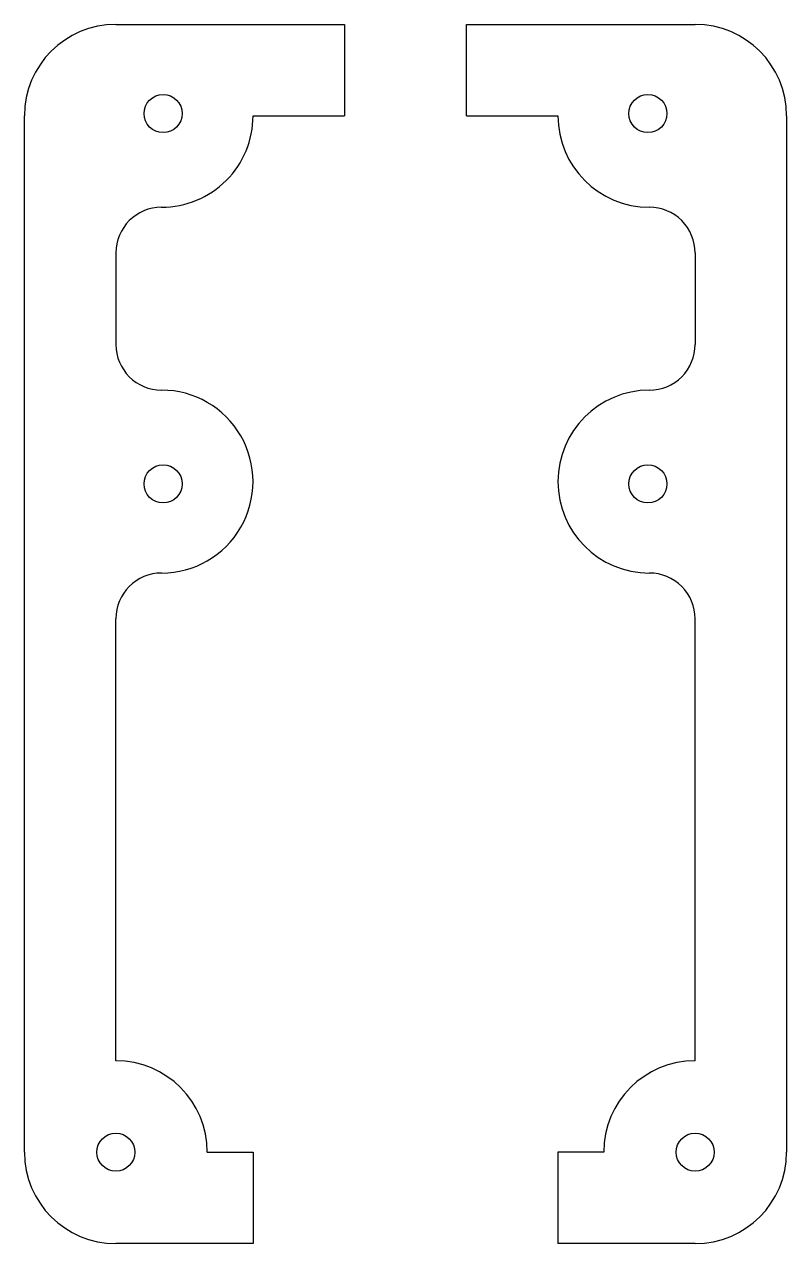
# Model space of a CAD drawing. Header units: millimetres. Extents: x 120 to 170, y -110 to -30.
import ezdxf

# ---------------------------------------------------------------- set-up
doc = ezdxf.new("R2010")
doc.units = ezdxf.units.MM
doc.layers.add('User.Drawings', color=9, linetype='CONTINUOUS', true_color=0xc2c2c2)

msp = doc.modelspace()

# ---------------------------------------------------------------- linework, layer by layer
at = {"layer": 'User.Drawings', "linetype": 'CONTINUOUS'}
for p, q in [((125.999999, -29.999998), (141, -30)), ((141, -30), (141, -35.999999)), ((149, -30), (164, -30)), ((149, -36), (149, -30)), ((120, -104), (120, -36)), ((135, -36), (141, -35.999999)), ((149, -36), (154.999999, -35.999999)), ((170, -36), (170, -104)), ((125.999999, -44.999999), (125.999999, -50.999999)), ((163.999999, -44.999999), (163.999999, -51)), ((125.999999, -97.999999), (125.999999, -68.999999)), ((163.999999, -98), (163.999999, -68.999999)), ((131.999999, -103.999999), (134.999999, -103.999999)), ((134.999999, -103.999999), (134.999999, -109.999999)), ((155, -103.999999), (154.999999, -109.999999)), ((158, -103.999999), (154.999999, -103.999999)), ((134.999999, -109.999999), (126, -110)), ((164, -110), (154.999999, -109.999999))]:
    msp.add_line(p, q, dxfattribs=at)
at = {"layer": 'User.Drawings'}
for centre in [(129.1, -35.85), (160.9, -35.85), (129.1, -60.15), (160.9, -60.15), (125.999999, -104.000001), (163.999998, -103.999998)]:
    msp.add_circle(centre, 1.25, dxfattribs=at)
for centre, radius, start, end in [((126, -36), 6, 90, 180), ((164, -36), 6, 0, 90), ((129, -36), 5.999999, -90.00000955, 0.00000955), ((161, -36), 5.999999, -180.00000955, -90.00000955), ((129, -45), 3.000001, 90.0000191, 179.9999809), ((161, -45), 3.000001, 0.0000191, 90.0000191), ((129, -51), 2.999999, -180.0000191, -90.0000191), ((161, -51), 2.999999, -90.0000191, 0.0000191), ((129, -60), 6.000001, -90.00000955, 90.00000955), ((161, -60), 5.999999, -269.99999045, -90.00000955), ((129, -69), 3.000001, 90.0000191, 179.9999809), ((161, -69), 3, 0.0000191, 90.0000191), ((126, -104), 6.000001, 0.00000955, 90.00000955), ((164, -104), 6.000001, 90.00000955, 179.99999045), ((126, -104), 6, -180, -90), ((164, -104), 6, -90, 0)]:
    msp.add_arc(centre, radius, start, end, dxfattribs=at)

doc.saveas('drawing.dxf')
